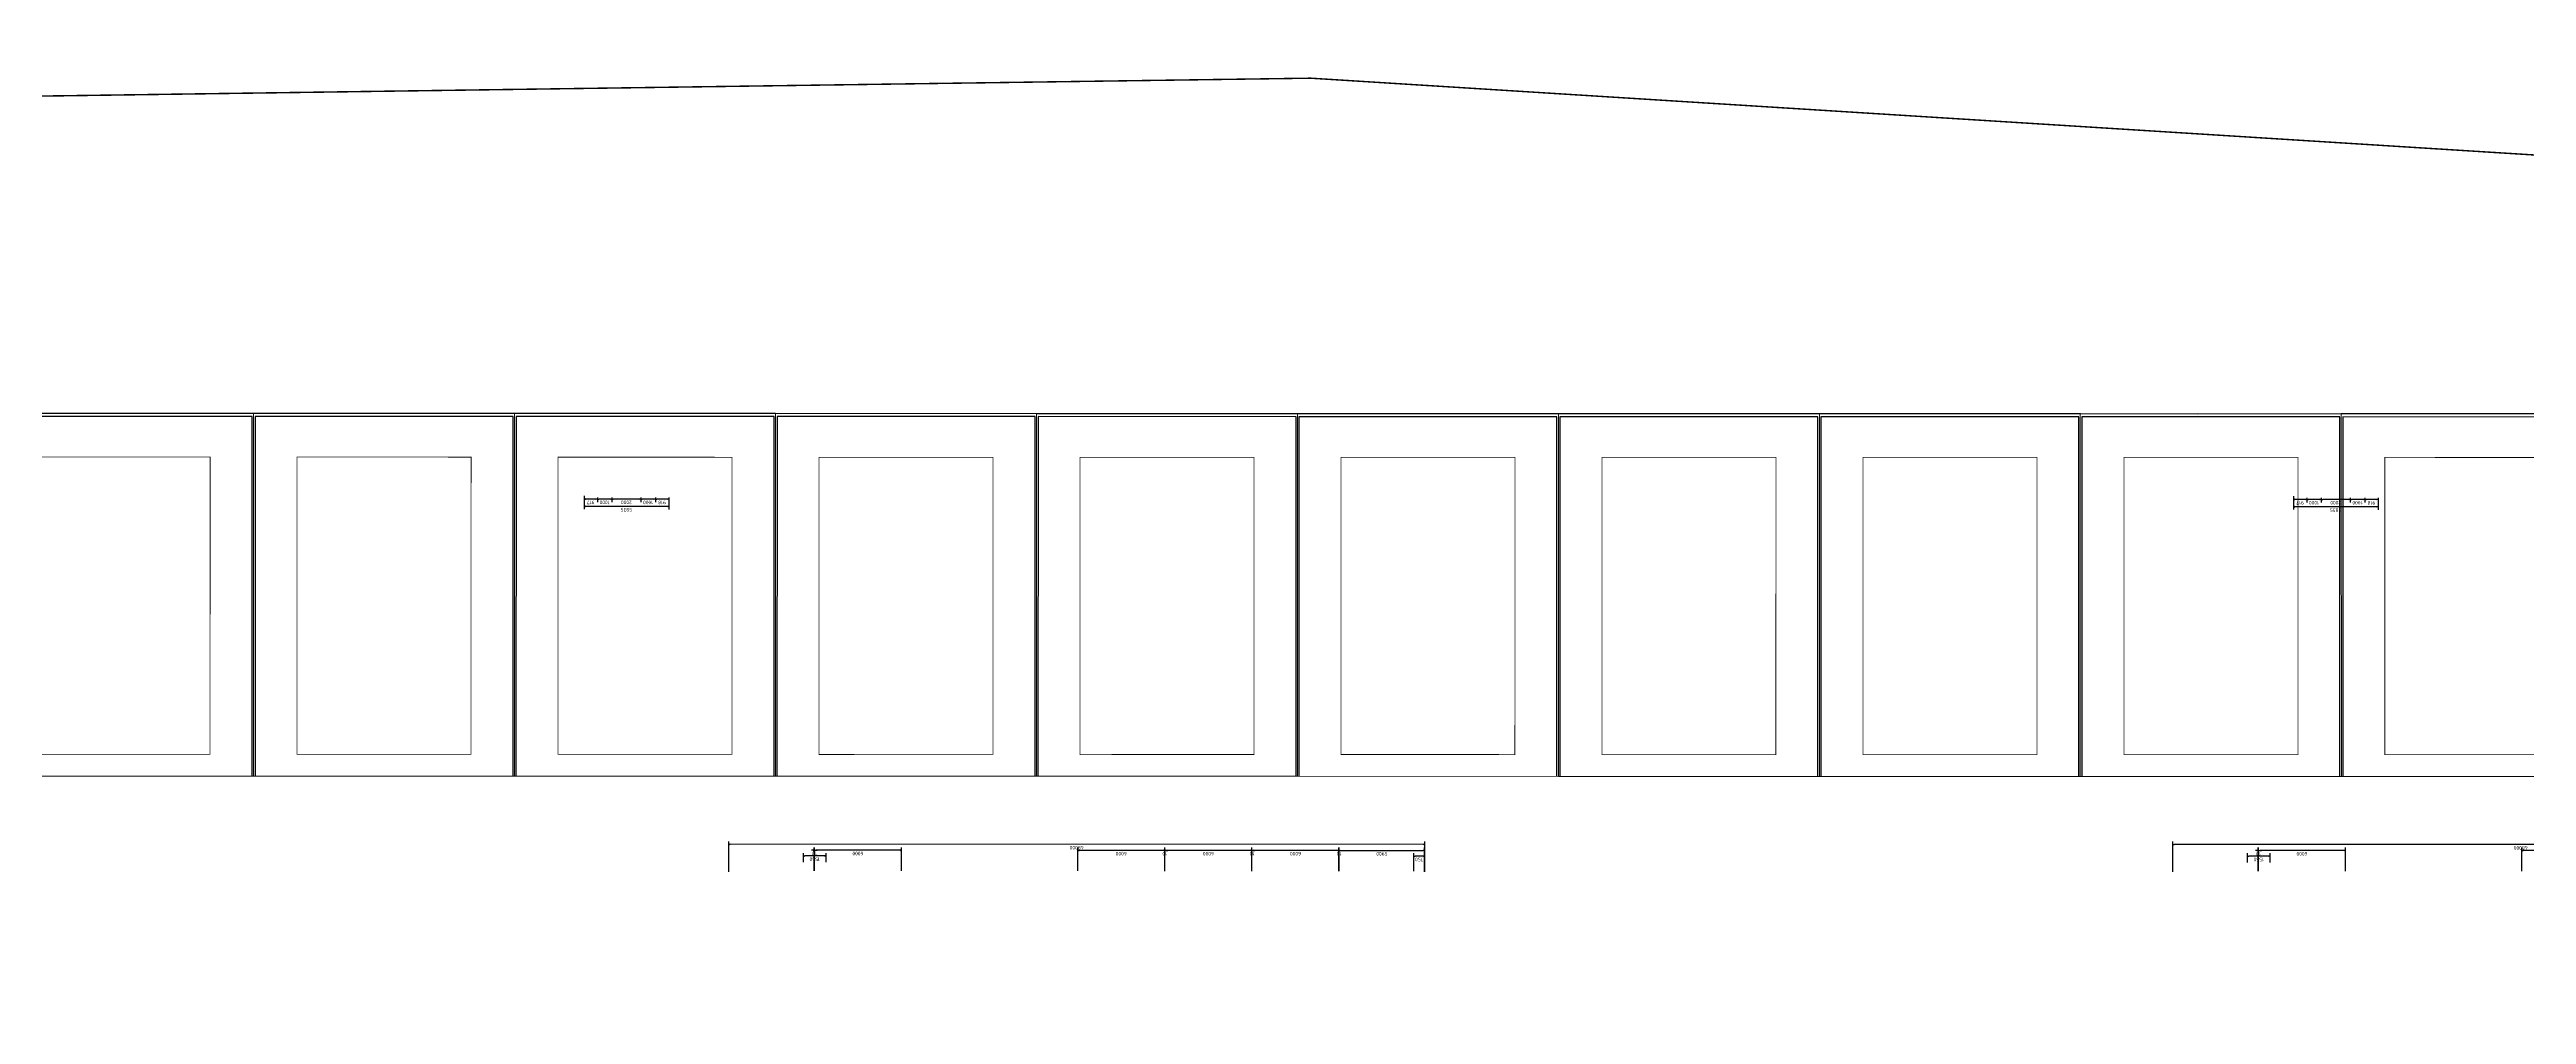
# Model space of a CAD drawing. Header units: centimetres. Extents: x -6122352 to 4157695, y -1694241 to 1947892.
# Drawn here: x 146221 to 317063, y 49981 to 116538 of the extents above; entities that cross this region are included whole.
import ezdxf

# ---------------------------------------------------------------- set-up
doc = ezdxf.new("R2010")
doc.units = ezdxf.units.CM
doc.header["$MEASUREMENT"] = 0
doc.header["$PDMODE"] = 66
doc.header["$PDSIZE"] = 100
doc.linetypes.add('XR-AR-END-SETTING OUT PLAN$0$23261-XR-AR-SI-GF$0$HIDDEN', pattern=[0.375, 0.25, -0.125])
for name, color, linetype in [('00-MI-DIM', 7, 'Continuous'), ('23585-XR-AR-BOUNDARY WALLS AND SETBACKS$0$setback', 7, 'XR-AR-END-SETTING OUT PLAN$0$23261-XR-AR-SI-GF$0$HIDDEN'), ('@MI-REF LAYER', 7, 'Continuous'), ('@MI-TYPE-02', 6, 'Continuous')]:
    doc.layers.add(name, color=color, linetype=linetype)
doc.layers.add('08-Compound Wall-2', color=6, linetype='Continuous', lineweight=25, true_color=0xff00ff)
doc.layers.add('23585-XR-AR-DAMAC PLOT LIMITS$0$1-Open Space', color=7, linetype='Continuous', lineweight=5, true_color=0x90cf5a)
doc.layers.add('23585-XR-AR-DAMAC PLOT LIMITS$0$1-LV3', color=231, linetype='Continuous', lineweight=5)
doc.layers.add('A-ANNO-TEXT', color=3, linetype='Continuous', lineweight=25)
doc.layers.add('23585-XR-AR-DAMAC PLOT LIMITS$0$D-Phase New', color=7, linetype='Continuous', true_color=0x000080)
doc.styles.add('Schueco-BEMSTIL', font='isocpeur.ttf', dxfattribs={"width": 0.9})
doc.dimstyles.new('MI- JWC-TXT-2.5 MM', dxfattribs={"dimscale": 1.5, "dimtxt": 2.5, "dimasz": 1, "dimexe": 2, "dimexo": 1, "dimgap": 1, "dimtad": 1, "dimdec": 0, "dimdsep": 46, "dimtxsty": 'Schueco-BEMSTIL', "dimblk": 'OPEN30', "dimcen": 0, "dimdle": 2, "dimclrd": 140, "dimclre": 8, "dimclrt": 40, "dimadec": 0, "dimazin": 2, "dimtfac": 1, "dimtdec": 0, "dimtix": 1, "dimtmove": 2, "dimatfit": 3, "dimldrblk": 'OPEN', "dimfxl": 2, "dimlwd": -1, "dimlwe": -1, "dimarcsym": 0})

# ---------------------------------------------------------------- blocks, each defined once
blk = doc.blocks.new('23585-XR-AR-BOUNDARY WALLS AND SETBACKS')
at = {"layer": '08-Compound Wall-2'}
for points in [[(496560.45, 2769179.38), (496541.99, 2769196.25), (496529.83, 2769182.97), (496523.13, 2769175.65), (496517.67, 2769169.7), (496505.51, 2769156.43), (496493.35, 2769143.16), (496481.19, 2769129.89), (496469.03, 2769116.62), (496456.87, 2769103.35), (496444.71, 2769090.08), (496432.55, 2769076.8), (496420.39, 2769063.53), (496408.23, 2769050.26), (496396.07, 2769036.99), (496414.5, 2769020.1)], [(496560.31, 2769179.23), (496542.01, 2769195.96), (496530.05, 2769182.91), (496548.34, 2769166.16)], [(496548.2, 2769166.01), (496529.91, 2769182.77), (496523.27, 2769175.52), (496517.89, 2769169.64), (496536.18, 2769152.89)], [(496536.04, 2769152.74), (496517.75, 2769169.49), (496505.73, 2769156.37), (496524.01, 2769139.62)], [(496523.88, 2769139.47), (496505.59, 2769156.22), (496493.57, 2769143.1), (496511.85, 2769126.35)], [(496511.72, 2769126.2), (496493.43, 2769142.95), (496481.41, 2769129.83), (496499.69, 2769113.07)], [(496499.56, 2769112.93), (496481.27, 2769129.68), (496469.25, 2769116.56), (496487.53, 2769099.8)], [(496487.4, 2769099.66), (496469.11, 2769116.41), (496457.09, 2769103.29), (496475.37, 2769086.53)], [(496475.24, 2769086.38), (496456.95, 2769103.14), (496444.93, 2769090.01), (496463.21, 2769073.26)], [(496463.08, 2769073.11), (496444.79, 2769089.87), (496432.77, 2769076.74), (496451.05, 2769059.99)], [(496450.92, 2769059.84), (496432.63, 2769076.6), (496420.61, 2769063.47), (496438.89, 2769046.72)]]:
    blk.add_lwpolyline(points, dxfattribs=at)
at = {"layer": '23585-XR-AR-BOUNDARY WALLS AND SETBACKS$0$setback', "ltscale": 40, "const_width": 0.05}
for points in [[(496557.32, 2769178.18), (496549.19, 2769169.31), (496534.07, 2769183.16), (496542.18, 2769192.01)], [(496545.14, 2769164.89), (496537.03, 2769156.04), (496521.91, 2769169.89), (496525.34, 2769173.63), (496530.02, 2769178.74)], [(496532.97, 2769151.62), (496524.87, 2769142.77), (496509.75, 2769156.62), (496517.86, 2769165.47)], [(496520.81, 2769138.34), (496518.96, 2769136.32), (496512.71, 2769129.5), (496497.59, 2769143.35), (496505.7, 2769152.19)], [(496508.65, 2769125.07), (496500.55, 2769116.23), (496485.43, 2769130.07), (496493.54, 2769138.92)], [(496496.49, 2769111.8), (496488.39, 2769102.95), (496473.27, 2769116.8), (496481.38, 2769125.65)], [(496484.33, 2769098.53), (496476.23, 2769089.68), (496461.11, 2769103.53), (496469.22, 2769112.38)], [(496472.17, 2769085.26), (496464.07, 2769076.41), (496448.95, 2769090.26), (496457.06, 2769099.11)], [(496460.01, 2769071.99), (496451.91, 2769063.14), (496436.79, 2769076.99), (496444.9, 2769085.84)], [(496447.85, 2769058.72), (496439.75, 2769049.87), (496424.63, 2769063.72), (496432.74, 2769072.57)]]:
    blk.add_lwpolyline(points, close=True, dxfattribs=at)
blk = doc.blocks.new('A$C9d9485f6')
at = {"layer": 'A-ANNO-TEXT', "rotation": 312.4881850805905}
blk.add_blockref('23585-XR-AR-BOUNDARY WALLS AND SETBACKS', (-2377088.53, -1504219.25), dxfattribs=at)
blk = doc.blocks.new('23585-XR-AR-DAMAC PLOT LIMITS')
at = {"layer": '23585-XR-AR-DAMAC PLOT LIMITS$0$1-LV3', "color": 251, "true_color": 0x636466}
for points in [[(496560.45, 2769179.38), (496548.27, 2769166.09), (496529.83, 2769182.97), (496541.99, 2769196.25)], [(496548.27, 2769166.09), (496536.11, 2769152.81), (496517.67, 2769169.7), (496523.13, 2769175.65), (496529.83, 2769182.97)], [(496536.11, 2769152.81), (496523.95, 2769139.54), (496505.51, 2769156.43), (496517.67, 2769169.7)], [(496523.95, 2769139.54), (496520.07, 2769135.31), (496511.79, 2769126.27), (496493.35, 2769143.16), (496505.51, 2769156.43)], [(496511.79, 2769126.27), (496499.63, 2769113), (496481.19, 2769129.89), (496493.35, 2769143.16)], [(496499.63, 2769113), (496487.47, 2769099.73), (496469.03, 2769116.62), (496481.19, 2769129.89)], [(496487.47, 2769099.73), (496475.31, 2769086.46), (496456.87, 2769103.35), (496469.03, 2769116.62)], [(496475.31, 2769086.46), (496463.15, 2769073.19), (496444.71, 2769090.08), (496456.87, 2769103.35)], [(496463.15, 2769073.19), (496450.99, 2769059.92), (496432.55, 2769076.8), (496444.71, 2769090.08)], [(496450.99, 2769059.92), (496438.83, 2769046.64), (496420.39, 2769063.53), (496432.55, 2769076.8)]]:
    blk.add_lwpolyline(points, close=True, dxfattribs=at)
at = {"layer": '23585-XR-AR-DAMAC PLOT LIMITS$0$1-Open Space', "color": 251, "true_color": 0x636466}
blk.add_lwpolyline([(496420.39, 2769063.53), (496432.55, 2769076.8), (496444.71, 2769090.08), (496456.87, 2769103.35), (496469.03, 2769116.62), (496481.19, 2769129.89), (496493.35, 2769143.16), (496505.51, 2769156.43), (496517.67, 2769169.7), (496523.13, 2769175.65), (496529.83, 2769182.97), (496541.99, 2769196.25)], dxfattribs=at)
at = {"layer": '23585-XR-AR-DAMAC PLOT LIMITS$0$D-Phase New', "color": 8, "const_width": 0.1}
blk.add_lwpolyline([(496900.1, 2769610.96), (496921.28, 2769621.25), (496936.56, 2769633.58), (496885.44, 2769737.97), (496874.35, 2769760.79), (496832.05, 2769846.37, 0.006928), (496746.31, 2769775.07, 0.049904), (496192.24, 2769196.16), (496366.34, 2769035.68), (496464.74, 2769146.2), (496601.21, 2769277.62), (496681.41, 2769354.87), (496699.47, 2769372.26), (496774.4, 2769438.43), (496894.23, 2769525.45), (496932.27, 2769551.82, -0.033948)], format="xyb", close=True, dxfattribs=at)
blk.add_lwpolyline([(496601.21, 2769277.62), (496464.74, 2769146.2), (496228.1, 2768880.43), (496168.33, 2768809.16), (496078.62, 2768680.77), (496105.93, 2768679.22), (496129.8, 2768616.14), (496145.39, 2768614.07), (496160.98, 2768611.8), (496176.56, 2768609.32), (496192.12, 2768606.63), (496207.66, 2768603.73), (496223.18, 2768600.63), (496238.66, 2768597.32), (496254.12, 2768593.8), (496269.53, 2768590.08), (496284.91, 2768586.14), (496300.24, 2768582.01), (496315.52, 2768577.67), (496330.75, 2768573.12), (496345.92, 2768568.38), (496361.03, 2768563.43), (496376.07, 2768558.28)], dxfattribs=at)
blk = doc.blocks.new('A$Cf093b529')
at = {"layer": 'A-ANNO-TEXT'}
blk.add_blockref('23585-XR-AR-DAMAC PLOT LIMITS', (-495391.99, -2768603.44), dxfattribs=at)
blk = doc.blocks.new('_Open30')
at = {"color": 0, "linetype": 'ByBlock', "lineweight": -2}
for p, q in [((-1, 0.3), (0, 0)), ((0, 0), (-1, -0.3)), ((0, 0), (-1, 0))]:
    blk.add_line(p, q, dxfattribs=at)
blk = doc.blocks.new('*D691')
at = {"layer": '00-MI-DIM', "color": 8, "transparency": 16777216}
for p, q in [((59910, -192857), (61537, -192857)), ((59912, -198757), (61536, -198757))]:
    blk.add_line(p, q, dxfattribs=at)
at = {"layer": '00-MI-DIM', "color": 140, "transparency": 16777216}
blk.add_line((61337, -192957), (61336, -198657), dxfattribs=at)
at = {"layer": 'Defpoints', "color": 0, "transparency": 16777216}
for p in [(59810, -192857), (59812, -198757), (61336, -198757)]:
    blk.add_point(p, dxfattribs=at)
at = {"layer": '00-MI-DIM', "color": 140, "transparency": 16777216, "xscale": 100, "yscale": 100, "zscale": 100}
for p, rotation in [((61337, -192857), 89.98973417812736), ((61336, -198757), 269.9897341781274)]:
    blk.add_blockref('_Open30', p, dxfattribs=dict(at, rotation=rotation))
at = {"layer": '00-MI-DIM', "color": 40, "transparency": 16777216, "insert": (61111, -195807), "char_height": 250, "attachment_point": 5, "rotation": 89.98973, "style": 'Schueco-BEMSTIL'}
blk.add_mtext('5900', dxfattribs=at)
blk = doc.blocks.new('_Open')
at = {"color": 0, "linetype": 'ByBlock', "lineweight": -2}
for p, q in [((-1, 0), (0, 0)), ((-1, 0), (0, 0)), ((0, 0), (-1, 0))]:
    blk.add_line(p, q, dxfattribs=at)
blk = doc.blocks.new('*D692')
at = {"layer": '00-MI-DIM', "color": 8, "transparency": 16777216}
for p, q in [((59910, -192847), (61537, -192847)), ((59910, -192857), (61537, -192857))]:
    blk.add_line(p, q, dxfattribs=at)
at = {"layer": '00-MI-DIM', "color": 140, "transparency": 16777216}
for p, q in [((61337, -192747), (61337, -192647)), ((61337, -192857), (61337, -192847)), ((61337, -192957), (61337, -193057))]:
    blk.add_line(p, q, dxfattribs=at)
at = {"layer": 'Defpoints', "color": 0, "transparency": 16777216}
for p in [(59810, -192847), (59810, -192857), (61337, -192847)]:
    blk.add_point(p, dxfattribs=at)
at = {"layer": '00-MI-DIM', "color": 140, "transparency": 16777216, "xscale": 100, "yscale": 100, "zscale": 100}
for p, rotation in [((61337, -192847), 269.9897341781274), ((61337, -192857), 89.98973417812736)]:
    blk.add_blockref('_Open30', p, dxfattribs=dict(at, rotation=rotation))
at = {"layer": '00-MI-DIM', "color": 40, "transparency": 16777216, "insert": (61112, -192852), "char_height": 250, "attachment_point": 5, "rotation": 89.98973, "style": 'Schueco-BEMSTIL'}
blk.add_mtext('10', dxfattribs=at)
blk = doc.blocks.new('*D693')
at = {"layer": '00-MI-DIM', "color": 8, "transparency": 16777216}
for p, q in [((59912, -186847), (61538, -186847)), ((59910, -192847), (61537, -192847))]:
    blk.add_line(p, q, dxfattribs=at)
at = {"layer": '00-MI-DIM', "color": 140, "transparency": 16777216}
blk.add_line((61337, -192747), (61338, -186947), dxfattribs=at)
at = {"layer": 'Defpoints', "color": 0, "transparency": 16777216}
for p in [(59812, -186847), (61338, -186847), (59810, -192847)]:
    blk.add_point(p, dxfattribs=at)
at = {"layer": '00-MI-DIM', "color": 140, "transparency": 16777216, "xscale": 100, "yscale": 100, "zscale": 100}
for p, rotation in [((61338, -186847), 89.98973417812736), ((61337, -192847), 269.9897341781274)]:
    blk.add_blockref('_Open30', p, dxfattribs=dict(at, rotation=rotation))
at = {"layer": '00-MI-DIM', "color": 40, "transparency": 16777216, "insert": (61112, -189847), "char_height": 250, "attachment_point": 5, "rotation": 89.98973, "style": 'Schueco-BEMSTIL'}
blk.add_mtext('6000', dxfattribs=at)
blk = doc.blocks.new('*D694')
at = {"layer": '00-MI-DIM', "color": 8, "transparency": 16777216}
for p, q in [((59912, -186837), (61538, -186837)), ((59912, -186847), (61538, -186847))]:
    blk.add_line(p, q, dxfattribs=at)
at = {"layer": '00-MI-DIM', "color": 140, "transparency": 16777216}
for p, q in [((61338, -186737), (61338, -186637)), ((61338, -186847), (61338, -186837)), ((61338, -186947), (61338, -187047))]:
    blk.add_line(p, q, dxfattribs=at)
at = {"layer": 'Defpoints', "color": 0, "transparency": 16777216}
for p in [(59812, -186837), (59812, -186847), (61338, -186837)]:
    blk.add_point(p, dxfattribs=at)
at = {"layer": '00-MI-DIM', "color": 140, "transparency": 16777216, "xscale": 100, "yscale": 100, "zscale": 100}
for p, rotation in [((61338, -186837), 269.9897341781274), ((61338, -186847), 89.98973417812736)]:
    blk.add_blockref('_Open30', p, dxfattribs=dict(at, rotation=rotation))
at = {"layer": '00-MI-DIM', "color": 40, "transparency": 16777216, "insert": (61113, -186842), "char_height": 250, "attachment_point": 5, "rotation": 89.98973, "style": 'Schueco-BEMSTIL'}
blk.add_mtext('10', dxfattribs=at)
blk = doc.blocks.new('*D695')
at = {"layer": '00-MI-DIM', "color": 8, "transparency": 16777216}
for p, q in [((59914, -180837), (61539, -180837)), ((59912, -186837), (61538, -186837))]:
    blk.add_line(p, q, dxfattribs=at)
at = {"layer": '00-MI-DIM', "color": 140, "transparency": 16777216}
blk.add_line((61338, -186737), (61339, -180937), dxfattribs=at)
at = {"layer": 'Defpoints', "color": 0, "transparency": 16777216}
for p in [(59814, -180837), (61339, -180837), (59812, -186837)]:
    blk.add_point(p, dxfattribs=at)
at = {"layer": '00-MI-DIM', "color": 140, "transparency": 16777216, "xscale": 100, "yscale": 100, "zscale": 100}
for p, rotation in [((61339, -180837), 89.98973417812736), ((61338, -186837), 269.9897341781274)]:
    blk.add_blockref('_Open30', p, dxfattribs=dict(at, rotation=rotation))
at = {"layer": '00-MI-DIM', "color": 40, "transparency": 16777216, "insert": (61113, -183837), "char_height": 250, "attachment_point": 5, "rotation": 89.98973, "style": 'Schueco-BEMSTIL'}
blk.add_mtext('6000', dxfattribs=at)
blk = doc.blocks.new('*D696')
at = {"layer": '00-MI-DIM', "color": 8, "transparency": 16777216}
for p, q in [((59914, -180827), (61539, -180827)), ((59914, -180837), (61539, -180837))]:
    blk.add_line(p, q, dxfattribs=at)
at = {"layer": '00-MI-DIM', "color": 140, "transparency": 16777216}
for p, q in [((61339, -180727), (61339, -180627)), ((61339, -180837), (61339, -180827)), ((61339, -180937), (61339, -181037))]:
    blk.add_line(p, q, dxfattribs=at)
at = {"layer": 'Defpoints', "color": 0, "transparency": 16777216}
for p in [(59814, -180827), (59814, -180837), (61339, -180827)]:
    blk.add_point(p, dxfattribs=at)
at = {"layer": '00-MI-DIM', "color": 140, "transparency": 16777216, "xscale": 100, "yscale": 100, "zscale": 100}
for p, rotation in [((61339, -180827), 269.9897341781274), ((61339, -180837), 89.98973417812736)]:
    blk.add_blockref('_Open30', p, dxfattribs=dict(at, rotation=rotation))
at = {"layer": '00-MI-DIM', "color": 40, "transparency": 16777216, "insert": (61114, -180832), "char_height": 250, "attachment_point": 5, "rotation": 89.98973, "style": 'Schueco-BEMSTIL'}
blk.add_mtext('10', dxfattribs=at)
blk = doc.blocks.new('*D697')
at = {"layer": '00-MI-DIM', "color": 8, "transparency": 16777216}
for p, q in [((59916, -174827), (61540, -174827)), ((59914, -180827), (61539, -180827))]:
    blk.add_line(p, q, dxfattribs=at)
at = {"layer": '00-MI-DIM', "color": 140, "transparency": 16777216}
blk.add_line((61339, -180727), (61340, -174927), dxfattribs=at)
at = {"layer": 'Defpoints', "color": 0, "transparency": 16777216}
for p in [(59816, -174827), (61340, -174827), (59814, -180827)]:
    blk.add_point(p, dxfattribs=at)
at = {"layer": '00-MI-DIM', "color": 140, "transparency": 16777216, "xscale": 100, "yscale": 100, "zscale": 100}
for p, rotation in [((61340, -174827), 89.98973417812736), ((61339, -180827), 269.9897341781274)]:
    blk.add_blockref('_Open30', p, dxfattribs=dict(at, rotation=rotation))
at = {"layer": '00-MI-DIM', "color": 40, "transparency": 16777216, "insert": (61114, -177827), "char_height": 250, "attachment_point": 5, "rotation": 89.98973, "style": 'Schueco-BEMSTIL'}
blk.add_mtext('6000', dxfattribs=at)
blk = doc.blocks.new('*D698')
at = {"layer": '00-MI-DIM', "color": 8, "transparency": 16777216}
for p, q in [((59920, -156667), (61543, -156668)), ((59918, -162667), (61542, -162668))]:
    blk.add_line(p, q, dxfattribs=at)
at = {"layer": '00-MI-DIM', "color": 140, "transparency": 16777216}
blk.add_line((61342, -162568), (61343, -156768), dxfattribs=at)
at = {"layer": 'Defpoints', "color": 0, "transparency": 16777216}
for p in [(59820, -156667), (61343, -156668), (59818, -162667)]:
    blk.add_point(p, dxfattribs=at)
at = {"layer": '00-MI-DIM', "color": 140, "transparency": 16777216, "xscale": 100, "yscale": 100, "zscale": 100}
for p, rotation in [((61343, -156668), 89.98973417812736), ((61342, -162668), 269.9897341781274)]:
    blk.add_blockref('_Open30', p, dxfattribs=dict(at, rotation=rotation))
at = {"layer": '00-MI-DIM', "color": 40, "transparency": 16777216, "insert": (61118, -159668), "char_height": 250, "attachment_point": 5, "rotation": 89.98973, "style": 'Schueco-BEMSTIL'}
blk.add_mtext('6000', dxfattribs=at)
blk = doc.blocks.new('*D699')
at = {"layer": '00-MI-DIM', "color": 8, "transparency": 16777216}
for p, q in [((59920, -156657), (61543, -156658)), ((59920, -156667), (61543, -156668))]:
    blk.add_line(p, q, dxfattribs=at)
at = {"layer": '00-MI-DIM', "color": 140, "transparency": 16777216}
for p, q in [((61343, -156558), (61343, -156458)), ((61343, -156668), (61343, -156658)), ((61343, -156768), (61343, -156868))]:
    blk.add_line(p, q, dxfattribs=at)
at = {"layer": 'Defpoints', "color": 0, "transparency": 16777216}
for p in [(59820, -156657), (59820, -156667), (61343, -156658)]:
    blk.add_point(p, dxfattribs=at)
at = {"layer": '00-MI-DIM', "color": 140, "transparency": 16777216, "xscale": 100, "yscale": 100, "zscale": 100}
for p, rotation in [((61343, -156658), 269.9897341781274), ((61343, -156668), 89.98973417812736)]:
    blk.add_blockref('_Open30', p, dxfattribs=dict(at, rotation=rotation))
at = {"layer": '00-MI-DIM', "color": 40, "transparency": 16777216, "insert": (61118, -156663), "char_height": 250, "attachment_point": 5, "rotation": 89.98973, "style": 'Schueco-BEMSTIL'}
blk.add_mtext('10', dxfattribs=at)
blk = doc.blocks.new('*D700')
at = {"layer": '00-MI-DIM', "color": 8, "transparency": 16777216}
for p, q in [((59861, -150758), (61956, -150759)), ((59852, -198759), (61948, -198759))]:
    blk.add_line(p, q, dxfattribs=at)
at = {"layer": '00-MI-DIM', "color": 140, "transparency": 16777216}
blk.add_line((61748, -198659), (61756, -150859), dxfattribs=at)
at = {"layer": 'Defpoints', "color": 0, "transparency": 16777216}
for p in [(59761, -150758), (61756, -150759), (59752, -198759)]:
    blk.add_point(p, dxfattribs=at)
at = {"layer": '00-MI-DIM', "color": 140, "transparency": 16777216, "xscale": 100, "yscale": 100, "zscale": 100}
for p, rotation in [((61756, -150759), 89.98973417812736), ((61748, -198759), 269.9897341781274)]:
    blk.add_blockref('_Open30', p, dxfattribs=dict(at, rotation=rotation))
at = {"layer": '00-MI-DIM', "color": 40, "transparency": 16777216, "insert": (61527, -174759), "char_height": 250, "attachment_point": 5, "rotation": 89.98973, "style": 'Schueco-BEMSTIL'}
blk.add_mtext('48000', dxfattribs=at)
blk = doc.blocks.new('*D701')
at = {"layer": '00-MI-DIM', "color": 8, "transparency": 16777216}
for p, q in [((59912, -198008), (61146, -198008)), ((59852, -198758), (61145, -198758))]:
    blk.add_line(p, q, dxfattribs=at)
at = {"layer": '00-MI-DIM', "color": 140, "transparency": 16777216}
blk.add_line((60945, -198658), (60946, -198108), dxfattribs=at)
at = {"layer": 'Defpoints', "color": 0, "transparency": 16777216}
for p in [(59812, -198008), (60946, -198008), (59752, -198758)]:
    blk.add_point(p, dxfattribs=at)
at = {"layer": '00-MI-DIM', "color": 140, "transparency": 16777216, "xscale": 100, "yscale": 100, "zscale": 100}
for p, rotation in [((60946, -198008), 89.98973417812736), ((60945, -198758), 269.9897341781274)]:
    blk.add_blockref('_Open30', p, dxfattribs=dict(at, rotation=rotation))
at = {"layer": '00-MI-DIM', "color": 40, "transparency": 16777216, "insert": (60721, -198383), "char_height": 250, "attachment_point": 5, "rotation": 89.98973, "style": 'Schueco-BEMSTIL'}
blk.add_mtext('750', dxfattribs=at)
blk = doc.blocks.new('*D702')
at = {"layer": '00-MI-DIM', "color": 8, "transparency": 16777216}
for p, q in [((60511, -155908), (61153, -155908)), ((60511, -157467), (61153, -157468))]:
    blk.add_line(p, q, dxfattribs=at)
at = {"layer": '00-MI-DIM', "color": 140, "transparency": 16777216}
blk.add_line((60953, -157367), (60953, -156008), dxfattribs=at)
at = {"layer": 'Defpoints', "color": 0, "transparency": 16777216}
for p in [(60411, -155908), (60953, -155908), (60411, -157467)]:
    blk.add_point(p, dxfattribs=at)
at = {"layer": '00-MI-DIM', "color": 140, "transparency": 16777216, "xscale": 100, "yscale": 100, "zscale": 100}
for p, rotation in [((60953, -155908), 89.98973417812736), ((60953, -157467), 269.9897341781274)]:
    blk.add_blockref('_Open30', p, dxfattribs=dict(at, rotation=rotation))
at = {"layer": '00-MI-DIM', "color": 40, "transparency": 16777216, "insert": (60728, -156688), "char_height": 250, "attachment_point": 5, "rotation": 89.98973, "style": 'Schueco-BEMSTIL'}
blk.add_mtext('1560', dxfattribs=at)
blk = doc.blocks.new('*D710')
at = {"layer": '@MI-TYPE-02', "color": 8, "transparency": 16777216}
for p, q in [((41350, -195074), (40538, -195074)), ((41349, -200909), (40537, -200909))]:
    blk.add_line(p, q, dxfattribs=at)
at = {"layer": '@MI-TYPE-02', "color": 140, "transparency": 16777216}
blk.add_line((40737, -200809), (40738, -195174), dxfattribs=at)
at = {"layer": 'Defpoints', "color": 0, "transparency": 16777216}
for p in [(40738, -195074), (41450, -195074), (41449, -200909)]:
    blk.add_point(p, dxfattribs=at)
at = {"layer": '@MI-TYPE-02', "color": 140, "transparency": 16777216, "xscale": 100, "yscale": 100, "zscale": 100}
for p, rotation in [((40738, -195074), 89.98973417812736), ((40737, -200909), 269.9897341781274)]:
    blk.add_blockref('_Open30', p, dxfattribs=dict(at, rotation=rotation))
at = {"layer": '@MI-TYPE-02', "color": 40, "transparency": 16777216, "insert": (40513, -197991), "char_height": 250, "attachment_point": 5, "rotation": 89.98973, "style": 'Schueco-BEMSTIL'}
blk.add_mtext('5835', dxfattribs=at)
blk = doc.blocks.new('*D711')
at = {"layer": '@MI-TYPE-02', "color": 8, "transparency": 16777216}
for p, q in [((41348, -199991), (41042, -199991)), ((41349, -200909), (41042, -200909))]:
    blk.add_line(p, q, dxfattribs=at)
at = {"layer": '@MI-TYPE-02', "color": 140, "transparency": 16777216}
blk.add_line((41242, -200809), (41242, -200091), dxfattribs=at)
at = {"layer": 'Defpoints', "color": 0, "transparency": 16777216}
for p in [(41242, -199991), (41448, -199991), (41449, -200909)]:
    blk.add_point(p, dxfattribs=at)
at = {"layer": '@MI-TYPE-02', "color": 140, "transparency": 16777216, "xscale": 100, "yscale": 100, "zscale": 100}
for p, rotation in [((41242, -199991), 89.98973417812736), ((41242, -200909), 269.9897341781274)]:
    blk.add_blockref('_Open30', p, dxfattribs=dict(at, rotation=rotation))
at = {"layer": '@MI-TYPE-02', "color": 40, "transparency": 16777216, "insert": (41017, -200450), "char_height": 250, "attachment_point": 5, "rotation": 89.98973, "style": 'Schueco-BEMSTIL'}
blk.add_mtext('918', dxfattribs=at)
blk = doc.blocks.new('*D712')
at = {"layer": '@MI-TYPE-02', "color": 8, "transparency": 16777216}
for p, q in [((41349, -198991), (41042, -198991)), ((41348, -199991), (41042, -199991))]:
    blk.add_line(p, q, dxfattribs=at)
at = {"layer": '@MI-TYPE-02', "color": 140, "transparency": 16777216}
blk.add_line((41242, -199891), (41242, -199091), dxfattribs=at)
at = {"layer": 'Defpoints', "color": 0, "transparency": 16777216}
for p in [(41242, -198991), (41449, -198991), (41448, -199991)]:
    blk.add_point(p, dxfattribs=at)
at = {"layer": '@MI-TYPE-02', "color": 140, "transparency": 16777216, "xscale": 100, "yscale": 100, "zscale": 100}
for p, rotation in [((41242, -198991), 89.98973417812736), ((41242, -199991), 269.9897341781274)]:
    blk.add_blockref('_Open30', p, dxfattribs=dict(at, rotation=rotation))
at = {"layer": '@MI-TYPE-02', "color": 40, "transparency": 16777216, "insert": (41017, -199491), "char_height": 250, "attachment_point": 5, "rotation": 89.98973, "style": 'Schueco-BEMSTIL'}
blk.add_mtext('1000', dxfattribs=at)
blk = doc.blocks.new('*D713')
at = {"layer": '@MI-TYPE-02', "color": 8, "transparency": 16777216}
for p, q in [((41349, -196991), (41042, -196991)), ((41349, -198991), (41042, -198991))]:
    blk.add_line(p, q, dxfattribs=at)
at = {"layer": '@MI-TYPE-02', "color": 140, "transparency": 16777216}
blk.add_line((41242, -198891), (41242, -197091), dxfattribs=at)
at = {"layer": 'Defpoints', "color": 0, "transparency": 16777216}
for p in [(41242, -196991), (41449, -196991), (41449, -198991)]:
    blk.add_point(p, dxfattribs=at)
at = {"layer": '@MI-TYPE-02', "color": 140, "transparency": 16777216, "xscale": 100, "yscale": 100, "zscale": 100}
for p, rotation in [((41242, -196991), 89.98973417812736), ((41242, -198991), 269.9897341781274)]:
    blk.add_blockref('_Open30', p, dxfattribs=dict(at, rotation=rotation))
at = {"layer": '@MI-TYPE-02', "color": 40, "transparency": 16777216, "insert": (41017, -197991), "char_height": 250, "attachment_point": 5, "rotation": 89.98973, "style": 'Schueco-BEMSTIL'}
blk.add_mtext('2000', dxfattribs=at)
blk = doc.blocks.new('*D714')
at = {"layer": '@MI-TYPE-02', "color": 8, "transparency": 16777216}
for p, q in [((41349, -195991), (41042, -195991)), ((41349, -196991), (41042, -196991))]:
    blk.add_line(p, q, dxfattribs=at)
at = {"layer": '@MI-TYPE-02', "color": 140, "transparency": 16777216}
blk.add_line((41242, -196891), (41242, -196091), dxfattribs=at)
at = {"layer": 'Defpoints', "color": 0, "transparency": 16777216}
for p in [(41242, -195991), (41449, -195991), (41449, -196991)]:
    blk.add_point(p, dxfattribs=at)
at = {"layer": '@MI-TYPE-02', "color": 140, "transparency": 16777216, "xscale": 100, "yscale": 100, "zscale": 100}
for p, rotation in [((41242, -195991), 89.98973417812736), ((41242, -196991), 269.9897341781274)]:
    blk.add_blockref('_Open30', p, dxfattribs=dict(at, rotation=rotation))
at = {"layer": '@MI-TYPE-02', "color": 40, "transparency": 16777216, "insert": (41017, -196491), "char_height": 250, "attachment_point": 5, "rotation": 89.98973, "style": 'Schueco-BEMSTIL'}
blk.add_mtext('1000', dxfattribs=at)
blk = doc.blocks.new('*D715')
at = {"layer": '@MI-TYPE-02', "color": 8, "transparency": 16777216}
for p, q in [((41349, -195991), (41042, -195991)), ((41470, -195074), (41043, -195074))]:
    blk.add_line(p, q, dxfattribs=at)
at = {"layer": '@MI-TYPE-02', "color": 140, "transparency": 16777216}
blk.add_line((41242, -195891), (41243, -195174), dxfattribs=at)
at = {"layer": 'Defpoints', "color": 0, "transparency": 16777216}
for p in [(41243, -195074), (41449, -195991), (41570, -195074)]:
    blk.add_point(p, dxfattribs=at)
at = {"layer": '@MI-TYPE-02', "color": 140, "transparency": 16777216, "xscale": 100, "yscale": 100, "zscale": 100}
for p, rotation in [((41243, -195074), 89.98973417812736), ((41242, -195991), 269.9897341781274)]:
    blk.add_blockref('_Open30', p, dxfattribs=dict(at, rotation=rotation))
at = {"layer": '@MI-TYPE-02', "color": 40, "transparency": 16777216, "insert": (41017, -195532), "char_height": 250, "attachment_point": 5, "rotation": 89.98973, "style": 'Schueco-BEMSTIL'}
blk.add_mtext('917', dxfattribs=at)
blk = doc.blocks.new('A$Cf744b3d2')
at = {"layer": '00-MI-DIM'}
for base, p1, p2, picture, middle, set_off in [((750.4594, -1193.4327), (0, 0), (750.4594, -59.5917), '*D701', (375.2297, -968.4327), (198747.4663, 59787.656)), ((47999.969, -1995.6335), (-0.4564, 0), (47999.969, -0.2733), '*D700', (23999.7563, -1770.6335), (198747.4663, 59787.656)), ((1.5, -1583.6), (5901.4, -56.8), (1.5, -60), '*D691', (2951.5, -1358.6), (198747.5, 59787.7)), ((42850.4409, -1193.4327), (41290.913, -651.5734), (42850.4409, -651.7167), '*D702', (42070.6769, -968.4327), (198747.4663, 59787.656))]:
    dim = blk.add_linear_dim(base=base, p1=p1, p2=p2, dimstyle='MI- JWC-TXT-2.5 MM', dxfattribs=at)
    dim.commit()
    dim.dimension.update_dxf_attribs({"geometry": picture, "text_midpoint": middle, "insert": set_off})
for base, p1, p2, picture, middle in [((5911.4, -1583.6), (5901.4, -56.8), (5911.4, -56.8), '*D692', (5906.4, -1583.6)), ((11911.4, -1583.6), (5911.4, -56.8), (11911.4, -57.8), '*D693', (8911.4, -1583.6)), ((11921.4, -1583.6), (11911.4, -57.8), (11921.4, -57.8), '*D694', (11916.4, -1583.6)), ((17921.4, -1583.6), (11921.4, -57.8), (17921.4, -58.9), '*D695', (14921.4, -1583.6)), ((17931.4, -1583.6), (17921.4, -58.9), (17931.4, -58.9), '*D696', (17926.4, -1583.6)), ((23931.4, -1583.6), (17931.4, -58.9), (23931.4, -60), '*D697', (20931.4, -1583.6)), ((42090.9, -1583.6), (36090.9, -60), (42090.9, -60), '*D698', (39090.9, -1583.6)), ((42100.9, -1583.6), (42090.9, -60), (42100.9, -60), '*D699', (42095.9, -1583.6))]:
    dim = blk.add_linear_dim(base=base, p1=p1, p2=p2, dimstyle='MI- JWC-TXT-2.5 MM', dxfattribs=at)
    dim.commit()
    dim.dimension.update_dxf_attribs({"geometry": picture, "text_midpoint": middle, "dimtype": 128, "insert": (198747.5, 59787.7)})
blk = doc.blocks.new('A$C90a9385a')
at = {"layer": '@MI-TYPE-02'}
for base, p1, p2, picture, middle, set_off in [((5835, 711.7), (0, 0), (5835, 0), '*D710', (2917.5, 936.7), (200901.3, 41484.9)), ((917.5366, 207.3959), (0, 0), (917.5366, 0.8725), '*D711', (458.7683, 432.3959), (200901.3015, 41484.9156)), ((1917.5, 207.4), (917.5, 0.9), (1917.5, 0), '*D712', (1417.5, 432.4), (200901.3, 41484.9)), ((3917.5, 207.4), (1917.5, 0), (3917.5, 0.9), '*D713', (2917.5, 432.4), (200901.3, 41484.9)), ((4917.5, 207.4), (3917.5, 0.9), (4917.5, 0.9), '*D714', (4417.5, 432.4), (200901.3, 41484.9)), ((5835, 207.3959), (4917.5366, 0.8725), (5835, -120), '*D715', (5376.2683, 432.3959), (200901.3015, 41484.9156))]:
    dim = blk.add_linear_dim(base=base, p1=p1, p2=p2, dimstyle='MI- JWC-TXT-2.5 MM', dxfattribs=at)
    dim.commit()
    dim.dimension.update_dxf_attribs({"geometry": picture, "text_midpoint": middle, "insert": set_off})

msp = doc.modelspace()

# ---------------------------------------------------------------- block references
at = {"layer": '@MI-REF LAYER', "xscale": 1000, "yscale": 1000, "zscale": 1000}
msp.add_blockref('A$C9d9485f6', (-23958.95046, 48155.57226), dxfattribs=at)
at = {"layer": '@MI-REF LAYER', "xscale": 1000, "yscale": 1000, "zscale": 1000, "rotation": 312.4882903633292}
msp.add_blockref('A$Cf093b529', (-891608.73293, 539022.72011), dxfattribs=at)
at = {"layer": '@MI-TYPE-02', "rotation": 89.98973417812736}
for name, p in [('A$C90a9385a', (29456.91718, -156587.65099)), ('A$C90a9385a', (147356.9265, -156610.20467)), ('A$Cf744b3d2', (102050.76086, -198766.45411)), ('A$Cf744b3d2', (201651.98399, -198783.39922))]:
    msp.add_blockref(name, p, dxfattribs=at)

doc.saveas('drawing.dxf')
